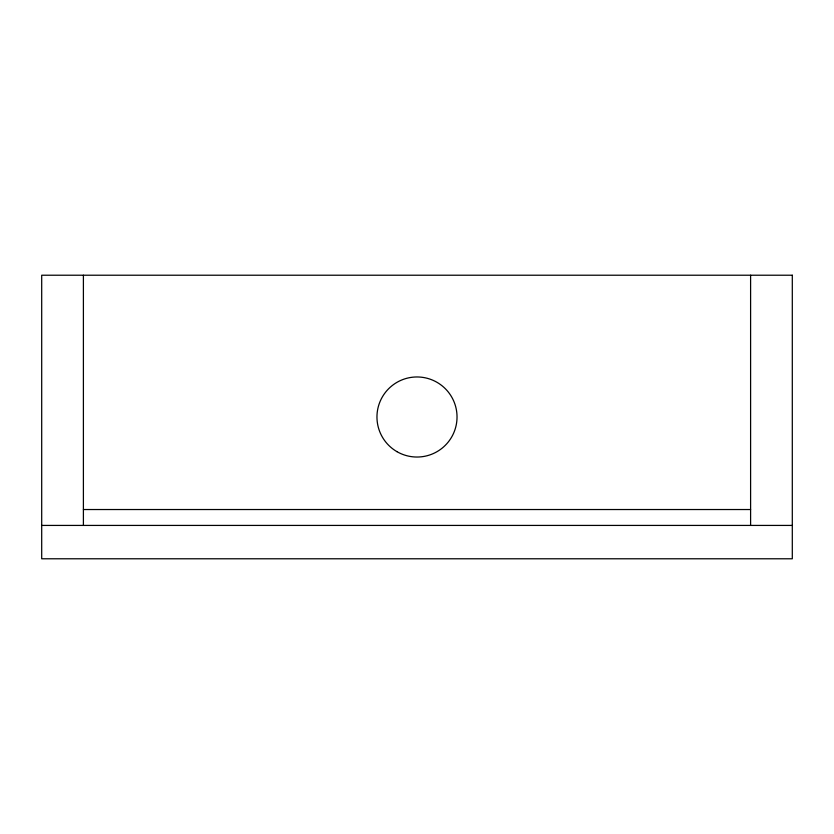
<?xml version="1.0" encoding="UTF-8"?>
<svg xmlns="http://www.w3.org/2000/svg" width="834" height="834" viewBox="0 0 834 834"><rect width="100%" height="100%" fill="white"/><g stroke="black" fill="none" stroke-linecap="round" stroke-linejoin="round"><path stroke-width="1.25" d="M83.4 509.532L750.6 509.532M41.7 525.42L792.3 525.42M750.6 275.22L750.6 525.42M83.4 275.22L83.4 525.42M792.3 275.22L41.7 275.22L41.7 558.78L792.3 558.78L792.3 275.22M396.984 451.674A40.032 40.032 0 0 0 457.032 417A40.032 40.032 0 0 0 396.984 382.326A40.032 40.032 0 0 0 396.984 451.674"/></g></svg>
